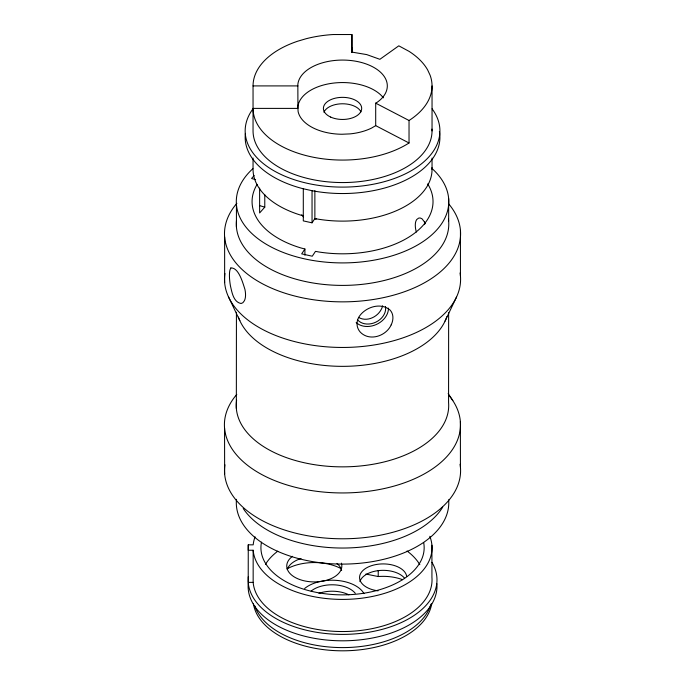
<?xml version="1.0" encoding="UTF-8"?>
<svg xmlns="http://www.w3.org/2000/svg" width="685" height="685" viewBox="0 0 685 685"><rect width="100%" height="100%" fill="white"/><g stroke="black" fill="none" stroke-linecap="round" stroke-linejoin="round"><path stroke-width="1.03" d="M236.342 408.5L236.428 312.266M448.641 312.72L448.572 402.54A106.235 61.333 0 0 1 340.471 466.845A106.235 61.333 0 0 1 236.616 400.254M351.884 52.437L351.919 34.533L333.21 34.533A89.495 51.666 0 0 0 306.161 38.711L297.821 41.168A89.495 51.666 0 0 0 253.048 85.908L253.048 130.878A89.495 51.666 0 0 0 344.084 182.552A89.495 51.666 0 0 0 431.978 129.105M255.077 536.809A89.495 51.666 0 0 0 253.193 544.84L248.261 544.832L248.218 550.243L253.159 550.252A89.495 51.666 0 0 0 354.667 598.93A89.495 51.666 0 0 0 429.812 536.304M248.261 576.813L248.218 582.515A94.436 54.517 0 0 0 360.216 633.428A94.436 54.517 0 0 0 431.944 562.308M445.053 321.102L456.45 297.196M303.301 188.76L303.301 220.887L312.043 222.822L314.869 218.583A89.495 51.666 0 0 0 431.978 167.654M257.106 184.385A90.48 52.24 0 0 0 301.169 248.03L304.911 248.998L301.674 253.87L312.257 256.216L315.494 251.352L318.799 251.977A90.48 52.24 0 0 0 409.022 237.01A90.48 52.24 0 0 0 427.68 183.888M254.161 175.557L251.583 178.477L255.608 179.658M264.778 194.703L264.778 207.135L259.624 212.966L259.624 188.092M383.386 97.827A44.765 25.842 0 0 0 334.417 82.988A44.765 25.842 0 0 0 297.847 106.937L298.112 111.569A44.765 25.842 0 0 0 342.003 134.251L350.009 133.892A44.765 25.842 0 0 0 371.587 128.069L375.697 125.646L375.697 103.161L377.204 102.27A44.765 25.842 0 0 0 358.777 61.83A44.765 25.842 0 0 0 297.847 84.452L297.932 108.401L253.048 108.393A89.495 51.666 0 0 0 310.451 156.634A89.495 51.666 0 0 0 409.031 142.985L409.031 120.5A89.495 51.666 0 0 0 430.086 75.187L427.663 69.964A89.495 51.666 0 0 0 409.065 51.358L398.798 45.827L379.884 59.312L366.715 54.594L351.833 52.094L351.859 47.556L351.859 52.497M314.483 219.38L316.436 218.866M253.048 85.908L297.932 85.908M431.927 545.226L431.927 577.361A89.495 51.666 0 0 1 346.893 631.476A89.495 51.666 0 0 1 253.159 582.378L248.218 582.37L248.261 544.832M365.901 574.056L378.223 576.539A35.457 20.473 0 0 1 402.549 579.673M259.752 205.654L264.778 207.135M358.683 317.48C366.775 322.113 377.384 317.172 381.331 309.277A15.584 11.645 -37.4 0 0 382.632 305.793M375.697 103.161L409.031 120.5M375.697 125.646L409.031 142.985M303.524 216.828L301.768 214.739M448.17 393.515L452.819 400.614M425.479 223.233L421.934 218.72L420.016 217.941L418.603 218.138L416.737 219.517A15.575 7.432 67.4 0 0 416.343 232.044M228.413 296.699L239.827 320.657M460.363 421.481L460.44 467.324M224.56 428.108L224.637 473.951M460.44 230.391L460.44 275.995M448.658 198.59L448.658 221.084M432.038 85.933L432.038 130.912M432.038 158.064L432.038 169.46M378.223 570.614L378.223 576.539M351.919 34.533L351.919 52.565M314.869 190.601L314.869 218.583M312.043 190.695L312.043 222.822M304.911 248.998L304.911 255.222M253.159 550.252L253.159 582.378M253.048 158.038L253.048 169.435A89.495 51.666 0 0 0 303.292 215.878M236.428 204.558L236.428 227.043M224.637 237.01L224.637 282.622M323.936 112.246A19.146 11.054 0 0 1 342.2 103.778A19.146 11.054 0 0 1 360.978 111.86M439.385 131.46A97.373 56.213 0 0 1 312.428 190.781L302.916 188.675A97.373 56.213 0 0 1 245.41 133.387M432.089 108.812A97.373 56.213 0 0 1 342.517 187.108A97.373 56.213 0 0 1 253.013 108.787M424.649 224.62A15.738 5.771 73.8 0 1 424.572 222.008M448.658 499.785A106.235 61.333 0 0 1 342.14 564.097A106.235 61.333 0 0 1 236.471 499.322M446.851 316.633A106.235 61.333 0 0 1 342.937 366.347A106.235 61.333 0 0 1 238.389 317.087M448.452 219.251A106.235 61.333 0 0 1 343.733 285.397A106.235 61.333 0 0 1 236.471 220.621M448.606 203.787A118.043 68.149 0 0 1 342.098 301.854A118.043 68.149 0 0 1 236.873 203.325M460.072 272.947A118.043 68.149 0 0 1 342.979 347.458A118.043 68.149 0 0 1 224.937 273.452M431.858 168.364A106.235 61.333 0 0 1 412.293 247.842A106.235 61.333 0 0 1 273.246 248.064A106.235 61.333 0 0 1 252.911 168.647M388.498 308.122A18.692 14.736 -24.9 0 1 376.322 324.502A18.692 14.736 -24.9 0 1 356.166 322.532M385.415 306.452A15.738 12.416 -24.9 0 1 375.928 322.121A15.738 12.416 -24.9 0 1 357.604 319.861M460.072 464.276A118.043 68.149 0 0 1 342.979 538.787A118.043 68.149 0 0 1 224.937 464.781M442.681 507.174A106.235 61.333 0 0 1 343.733 548.034A106.235 61.333 0 0 1 243.218 508.467M449.189 395.69A118.043 68.149 0 0 1 341.241 492.943A118.043 68.149 0 0 1 236.787 394.423M431.661 603.836A89.495 51.666 0 0 1 342.209 650.81A89.495 51.666 0 0 1 253.364 603.451M430.882 604.204A89.495 51.666 0 0 1 343.767 647.59A89.495 51.666 0 0 1 254.632 605.6M423.655 542.503A81.626 47.128 0 0 1 342.235 594.863A81.626 47.128 0 0 1 261.499 542.152M265.472 564.354A81.626 47.128 0 0 1 277.785 551.177M407.053 550.997A81.626 47.128 0 0 1 419.819 564.688M436.867 583.646A94.436 54.517 0 0 1 342.192 640.809A94.436 54.517 0 0 1 248.261 583.235M318.91 593.321A25.576 14.762 0 0 1 348.87 594.82M304.654 588.475A33.488 19.334 0 0 1 337.08 580.426A33.488 19.334 0 0 1 363.983 593.612M311.144 591.087A25.576 14.762 0 0 1 355.275 593.287M378.034 590.838A23.607 13.631 0 0 1 359.711 575.982A23.607 13.631 0 0 1 383.394 563.909A23.607 13.631 0 0 1 406.667 576.248M341.378 563.138A27.546 15.901 0 0 1 307.822 581.479A27.546 15.901 0 0 1 292.461 556.323M286.998 568.892A39.396 22.742 0 0 1 341.455 568.824M359.916 581.599A23.607 13.631 0 0 1 379.875 570.468A23.607 13.631 0 0 1 404.381 577.986M287.34 569.175A27.546 15.901 0 0 1 301.04 558.506M337.011 563.455A27.546 15.901 0 0 1 341.627 570.511M230.845 267.955L230.014 269.779A18.538 4.624 79.5 0 0 230.417 285.731C231.898 292.101 233.354 302.119 241.086 303.506L242.901 302.701L244.425 300.681A18.435 8.802 67.4 0 0 244.947 289.438C242.875 283.085 238.748 267.347 230.845 267.955M391.178 324.878C386.134 336.155 369.429 341.721 360.242 332.097A18.495 15.019 -10 0 1 358.914 316.95C365.054 307.171 380.509 302.008 389.97 309.962A18.512 13.828 -37.4 0 1 391.178 324.878M330.649 117.066A19.146 11.054 0 0 0 361.483 110.02A19.146 11.054 0 0 0 335.496 98.126A19.146 11.054 0 0 0 330.649 117.066"/></g></svg>
